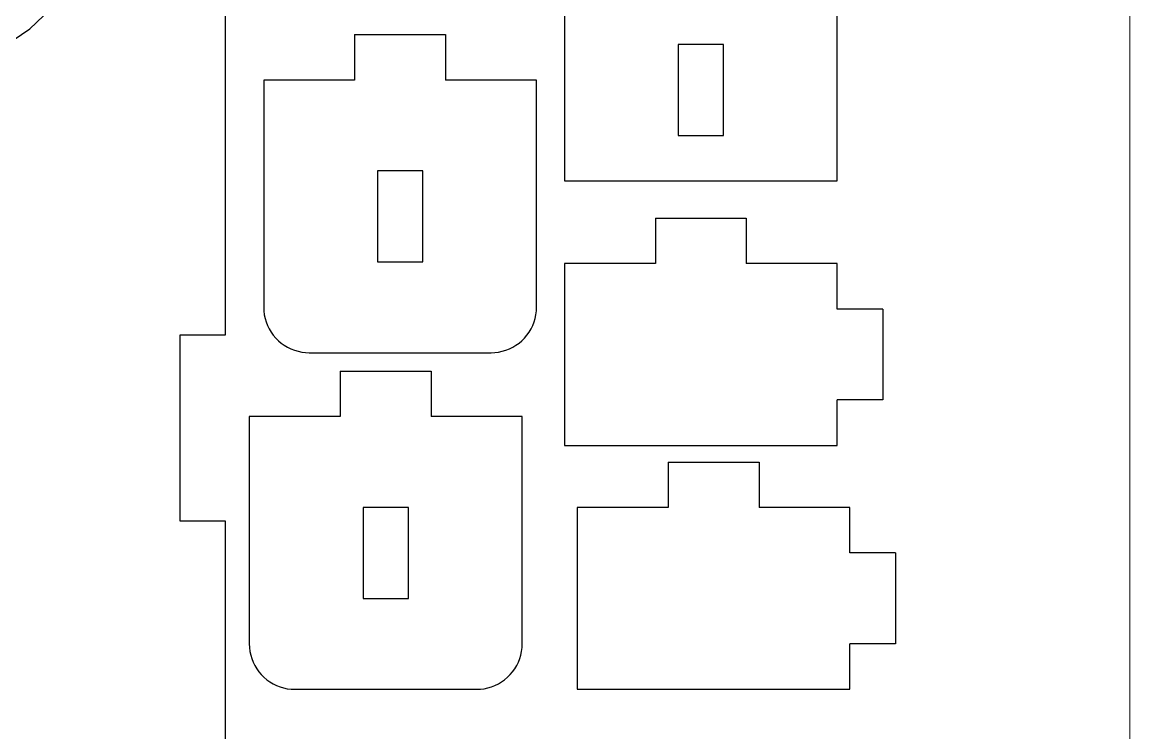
# Model space of a CAD drawing. Header units: millimetres. Extents: x -3928 to -434, y -548 to 1409.
# Drawn here: x -2850.2 to -2728.4, y 1166.9 to 1245.1 of the extents above; entities that cross this region are included whole.
import ezdxf

# ---------------------------------------------------------------- set-up
doc = ezdxf.new("R2010")
doc.units = ezdxf.units.MM
doc.header["$MEASUREMENT"] = 0
doc.layers.add('layer 1', color=7, linetype='Continuous')

msp = doc.modelspace()

# ---------------------------------------------------------------- linework, layer by layer
at = {"layer": 'layer 1', "color": 250, "lineweight": 9}
msp.add_lwpolyline([(-3928.424, 422.392), (-2728.424, 422.392), (-2728.424, 1322.392), (-3928.424, 1322.392), (-3928.424, 422.392)], close=True, dxfattribs=at)
at = {"layer": 'layer 1', "color": 1, "lineweight": 25}
for points in [[(-2790.5871, 1287.6829), (-2790.5871, 1287.6829), (-2790.5871, 1227.6828), (-2790.5871, 1227.6828)], [(-2760.5872, 1227.6828), (-2760.5872, 1227.6828), (-2760.5872, 1287.6829), (-2760.5872, 1287.6829)], [(-2827.8411, 1210.7549), (-2827.8411, 1210.7549), (-2827.8411, 1272.255), (-2827.8411, 1272.255)], [(-2813.6474, 1243.7798), (-2813.6474, 1243.7798), (-2803.6475, 1243.7798), (-2803.6475, 1243.7798)], [(-2813.6474, 1243.7798), (-2813.6474, 1243.7798), (-2813.6474, 1238.7799), (-2813.6474, 1238.7799)], [(-2803.6475, 1243.7798), (-2803.6475, 1243.7798), (-2803.6475, 1238.7799), (-2803.6475, 1238.7799)], [(-2778.0871, 1242.6829), (-2778.0871, 1242.6829), (-2778.0871, 1232.6827), (-2778.0871, 1232.6827)], [(-2773.0872, 1242.6829), (-2773.0872, 1242.6829), (-2778.0871, 1242.6829), (-2778.0871, 1242.6829)], [(-2773.0872, 1232.6827), (-2773.0872, 1232.6827), (-2773.0872, 1242.6829), (-2773.0872, 1242.6829)], [(-2823.6476, 1238.7799), (-2823.6476, 1238.7799), (-2823.6476, 1213.7799), (-2823.6476, 1213.7799)], [(-2813.6474, 1238.7799), (-2813.6474, 1238.7799), (-2823.6476, 1238.7799), (-2823.6476, 1238.7799)], [(-2793.6477, 1238.7799), (-2793.6477, 1238.7799), (-2803.6475, 1238.7799), (-2803.6475, 1238.7799)], [(-2793.6477, 1213.7799), (-2793.6477, 1213.7799), (-2793.6477, 1238.7799), (-2793.6477, 1238.7799)], [(-2778.0871, 1232.6827), (-2778.0871, 1232.6827), (-2773.0872, 1232.6827), (-2773.0872, 1232.6827)], [(-2811.1476, 1228.78), (-2811.1476, 1228.78), (-2811.1476, 1218.7798), (-2811.1476, 1218.7798)], [(-2806.1477, 1228.78), (-2806.1477, 1228.78), (-2811.1476, 1228.78), (-2811.1476, 1228.78)], [(-2806.1477, 1218.7798), (-2806.1477, 1218.7798), (-2806.1477, 1228.78), (-2806.1477, 1228.78)], [(-2790.5871, 1227.6828), (-2790.5871, 1227.6828), (-2760.5872, 1227.6828), (-2760.5872, 1227.6828)], [(-2780.5885, 1223.58), (-2780.5885, 1223.58), (-2780.5885, 1218.58), (-2780.5885, 1218.58)], [(-2780.5885, 1223.58), (-2780.5885, 1223.58), (-2770.5883, 1223.58), (-2770.5883, 1223.58)], [(-2770.5883, 1223.58), (-2770.5883, 1223.58), (-2770.5883, 1218.58), (-2770.5883, 1218.58)], [(-2811.1476, 1218.7798), (-2811.1476, 1218.7798), (-2806.1477, 1218.7798), (-2806.1477, 1218.7798)], [(-2790.5883, 1218.58), (-2790.5883, 1218.58), (-2790.5883, 1198.58), (-2790.5883, 1198.58)], [(-2780.5885, 1218.58), (-2780.5885, 1218.58), (-2790.5883, 1218.58), (-2790.5883, 1218.58)], [(-2760.5884, 1218.58), (-2760.5884, 1218.58), (-2770.5883, 1218.58), (-2770.5883, 1218.58)], [(-2760.5884, 1213.5801), (-2760.5884, 1213.5801), (-2760.5884, 1218.58), (-2760.5884, 1218.58)], [(-2755.5882, 1213.5801), (-2755.5882, 1213.5801), (-2760.5884, 1213.5801), (-2760.5884, 1213.5801)], [(-2755.5882, 1213.5801), (-2755.5882, 1213.5801), (-2755.5882, 1203.5799), (-2755.5882, 1203.5799)], [(-2832.8411, 1210.7549), (-2832.8411, 1210.7549), (-2827.8411, 1210.7549), (-2827.8411, 1210.7549)], [(-2832.8411, 1190.255), (-2832.8411, 1190.255), (-2832.8411, 1210.7549), (-2832.8411, 1210.7549)], [(-2818.6476, 1208.78), (-2818.6476, 1208.78), (-2798.6476, 1208.78), (-2798.6476, 1208.78)], [(-2815.2286, 1206.7418), (-2815.2286, 1206.7418), (-2805.2284, 1206.7418), (-2805.2284, 1206.7418)], [(-2815.2286, 1206.7418), (-2815.2286, 1206.7418), (-2815.2286, 1201.7418), (-2815.2286, 1201.7418)], [(-2805.2284, 1206.7418), (-2805.2284, 1206.7418), (-2805.2284, 1201.7418), (-2805.2284, 1201.7418)], [(-2755.5882, 1203.5799), (-2755.5882, 1203.5799), (-2760.5884, 1203.5799), (-2760.5884, 1203.5799)], [(-2760.5884, 1198.58), (-2760.5884, 1198.58), (-2760.5884, 1203.5799), (-2760.5884, 1203.5799)], [(-2825.2284, 1201.7418), (-2825.2284, 1201.7418), (-2825.2284, 1176.7419), (-2825.2284, 1176.7419)], [(-2815.2286, 1201.7418), (-2815.2286, 1201.7418), (-2825.2284, 1201.7418), (-2825.2284, 1201.7418)], [(-2795.2285, 1201.7418), (-2795.2285, 1201.7418), (-2805.2284, 1201.7418), (-2805.2284, 1201.7418)], [(-2795.2285, 1176.7419), (-2795.2285, 1176.7419), (-2795.2285, 1201.7418), (-2795.2285, 1201.7418)], [(-2790.5883, 1198.58), (-2790.5883, 1198.58), (-2760.5884, 1198.58), (-2760.5884, 1198.58)], [(-2779.1905, 1196.742), (-2779.1905, 1196.742), (-2779.1905, 1191.742), (-2779.1905, 1191.742)], [(-2779.1905, 1196.742), (-2779.1905, 1196.742), (-2769.1903, 1196.742), (-2769.1903, 1196.742)], [(-2769.1903, 1196.742), (-2769.1903, 1196.742), (-2769.1903, 1191.742), (-2769.1903, 1191.742)], [(-2812.7284, 1191.742), (-2812.7284, 1191.742), (-2812.7284, 1181.7418), (-2812.7284, 1181.7418)], [(-2807.7285, 1191.742), (-2807.7285, 1191.742), (-2812.7284, 1191.742), (-2812.7284, 1191.742)], [(-2807.7285, 1181.7418), (-2807.7285, 1181.7418), (-2807.7285, 1191.742), (-2807.7285, 1191.742)], [(-2789.1903, 1191.742), (-2789.1903, 1191.742), (-2789.1903, 1171.742), (-2789.1903, 1171.742)], [(-2779.1905, 1191.742), (-2779.1905, 1191.742), (-2789.1903, 1191.742), (-2789.1903, 1191.742)], [(-2759.1905, 1191.742), (-2759.1905, 1191.742), (-2769.1903, 1191.742), (-2769.1903, 1191.742)], [(-2759.1905, 1186.7421), (-2759.1905, 1186.7421), (-2759.1905, 1191.742), (-2759.1905, 1191.742)], [(-2827.8411, 1190.255), (-2827.8411, 1190.255), (-2832.8411, 1190.255), (-2832.8411, 1190.255)], [(-2827.8411, 1149.2551), (-2827.8411, 1149.2551), (-2827.8411, 1190.255), (-2827.8411, 1190.255)], [(-2754.1902, 1186.7421), (-2754.1902, 1186.7421), (-2759.1905, 1186.7421), (-2759.1905, 1186.7421)], [(-2754.1902, 1186.7421), (-2754.1902, 1186.7421), (-2754.1902, 1176.7419), (-2754.1902, 1176.7419)], [(-2812.7284, 1181.7418), (-2812.7284, 1181.7418), (-2807.7285, 1181.7418), (-2807.7285, 1181.7418)], [(-2754.1902, 1176.7419), (-2754.1902, 1176.7419), (-2759.1905, 1176.7419), (-2759.1905, 1176.7419)], [(-2759.1905, 1171.742), (-2759.1905, 1171.742), (-2759.1905, 1176.7419), (-2759.1905, 1176.7419)], [(-2820.2285, 1171.742), (-2820.2285, 1171.742), (-2800.2284, 1171.742), (-2800.2284, 1171.742)], [(-2789.1903, 1171.742), (-2789.1903, 1171.742), (-2759.1905, 1171.742), (-2759.1905, 1171.742)]]:
    msp.add_open_spline(points, degree=3, dxfattribs=at)
for points, knots in [([(-3032.8409, 1272.255), (-3032.8409, 1272.255), (-3030.7941, 1271.9999), (-3030.7941, 1271.9999), (-3030.7941, 1271.9999), (-3030.7941, 1271.9999), (-3029.0988, 1271.2827), (-3029.0988, 1271.2827), (-3029.0988, 1271.2827), (-3029.0988, 1271.2827), (-3027.6993, 1270.1708), (-3027.6993, 1270.1708), (-3027.6993, 1270.1708), (-3027.6993, 1270.1708), (-3026.0455, 1267.8964), (-3026.0455, 1267.8964), (-3026.0455, 1267.8964), (-3026.0455, 1267.8964), (-3024.7899, 1265.0608), (-3024.7899, 1265.0608), (-3024.7899, 1265.0608), (-3024.7899, 1265.0608), (-3023.5069, 1260.6881), (-3023.5069, 1260.6881), (-3023.5069, 1260.6881), (-3023.5069, 1260.6881), (-3022.4274, 1255.9383), (-3022.4274, 1255.9383), (-3022.4274, 1255.9383), (-3022.4274, 1255.9383), (-3021.3348, 1251.0792), (-3021.3348, 1251.0792), (-3021.3348, 1251.0792), (-3021.3348, 1251.0792), (-3019.765, 1245.3987), (-3019.765, 1245.3987), (-3019.765, 1245.3987), (-3019.765, 1245.3987), (-3017.7026, 1240.1367), (-3017.7026, 1240.1367), (-3017.7026, 1240.1367), (-3017.7026, 1240.1367), (-3014.9908, 1235.479), (-3014.9908, 1235.479), (-3014.9908, 1235.479), (-3014.9908, 1235.479), (-3011.5283, 1231.537), (-3011.5283, 1231.537), (-3011.5283, 1231.537), (-3011.5283, 1231.537), (-3007.2625, 1228.3613), (-3007.2625, 1228.3613), (-3007.2625, 1228.3613), (-3007.2625, 1228.3613), (-3002.5427, 1226.0912), (-3002.5427, 1226.0912), (-3002.5427, 1226.0912), (-3002.5427, 1226.0912), (-2997.124, 1224.4617), (-2997.124, 1224.4617), (-2997.124, 1224.4617), (-2997.124, 1224.4617), (-2991.0397, 1223.4231), (-2991.0397, 1223.4231), (-2991.0397, 1223.4231), (-2991.0397, 1223.4231), (-2984.3387, 1222.9095), (-2984.3387, 1222.9095), (-2984.3387, 1222.9095), (-2984.3387, 1222.9095), (-2977.0824, 1222.8453), (-2977.0824, 1222.8453), (-2977.0824, 1222.8453), (-2977.0824, 1222.8453), (-2969.3435, 1223.1522), (-2969.3435, 1223.1522), (-2969.3435, 1223.1522), (-2969.3435, 1223.1522), (-2956.399, 1224.1943), (-2956.399, 1224.1943), (-2956.399, 1224.1943), (-2956.399, 1224.1943), (-2942.7959, 1225.6774), (-2942.7959, 1225.6774), (-2942.7959, 1225.6774), (-2942.7959, 1225.6774), (-2928.8898, 1227.375), (-2928.8898, 1227.375), (-2928.8898, 1227.375), (-2928.8898, 1227.375), (-2918.2941, 1228.7183), (-2918.2941, 1228.7183), (-2918.2941, 1228.7183), (-2918.2941, 1228.7183), (-2907.8984, 1230.0617), (-2907.8984, 1230.0617), (-2907.8984, 1230.0617), (-2907.8984, 1230.0617), (-2897.8622, 1231.4002), (-2897.8622, 1231.4002), (-2897.8622, 1231.4002), (-2897.8622, 1231.4002), (-2888.3394, 1232.7566), (-2888.3394, 1232.7566), (-2888.3394, 1232.7566), (-2888.3394, 1232.7566), (-2879.4734, 1234.1797), (-2879.4734, 1234.1797), (-2879.4734, 1234.1797), (-2879.4734, 1234.1797), (-2871.5299, 1235.7079), (-2871.5299, 1235.7079), (-2871.5299, 1235.7079), (-2871.5299, 1235.7079), (-2864.4482, 1237.4436), (-2864.4482, 1237.4436), (-2864.4482, 1237.4436), (-2864.4482, 1237.4436), (-2858.3088, 1239.4678), (-2858.3088, 1239.4678), (-2858.3088, 1239.4678), (-2858.3088, 1239.4678), (-2853.159, 1241.8565), (-2853.159, 1241.8565), (-2853.159, 1241.8565), (-2853.159, 1241.8565), (-2849.3426, 1244.3944), (-2849.3426, 1244.3944), (-2849.3426, 1244.3944), (-2849.3426, 1244.3944), (-2846.3193, 1247.3069), (-2846.3193, 1247.3069), (-2846.3193, 1247.3069), (-2846.3193, 1247.3069), (-2844.0142, 1250.5877), (-2844.0142, 1250.5877), (-2844.0142, 1250.5877), (-2844.0142, 1250.5877), (-2842.3008, 1254.1924), (-2842.3008, 1254.1924), (-2842.3008, 1254.1924), (-2842.3008, 1254.1924), (-2840.9902, 1258.0264), (-2840.9902, 1258.0264), (-2840.9902, 1258.0264), (-2840.9902, 1258.0264), (-2840.0176, 1261.2857), (-2840.0176, 1261.2857), (-2840.0176, 1261.2857), (-2840.0176, 1261.2857), (-2838.9445, 1264.4671), (-2838.9445, 1264.4671), (-2838.9445, 1264.4671), (-2838.9445, 1264.4671), (-2837.5242, 1267.3997), (-2837.5242, 1267.3997), (-2837.5242, 1267.3997), (-2837.5242, 1267.3997), (-2836.0513, 1269.3072), (-2836.0513, 1269.3072), (-2836.0513, 1269.3072), (-2836.0513, 1269.3072), (-2834.0649, 1270.8418), (-2834.0649, 1270.8418), (-2834.0649, 1270.8418), (-2834.0649, 1270.8418), (-2832.3715, 1271.5946), (-2832.3715, 1271.5946), (-2832.3715, 1271.5946), (-2832.3715, 1271.5946), (-2830.3173, 1272.0814), (-2830.3173, 1272.0814), (-2830.3173, 1272.0814), (-2830.3173, 1272.0814), (-2827.8411, 1272.255), (-2827.8411, 1272.255)], [0, 0, 0, 0, 0.02222222, 0.02222222, 0.02222222, 0.02222222, 0.04444444, 0.04444444, 0.04444444, 0.04444444, 0.06666667, 0.06666667, 0.06666667, 0.06666667, 0.08888889, 0.08888889, 0.08888889, 0.08888889, 0.11111111, 0.11111111, 0.11111111, 0.11111111, 0.13333333, 0.13333333, 0.13333333, 0.13333333, 0.15555556, 0.15555556, 0.15555556, 0.15555556, 0.17777778, 0.17777778, 0.17777778, 0.17777778, 0.2, 0.2, 0.2, 0.2, 0.22222222, 0.22222222, 0.22222222, 0.22222222, 0.24444444, 0.24444444, 0.24444444, 0.24444444, 0.26666667, 0.26666667, 0.26666667, 0.26666667, 0.28888889, 0.28888889, 0.28888889, 0.28888889, 0.31111111, 0.31111111, 0.31111111, 0.31111111, 0.33333333, 0.33333333, 0.33333333, 0.33333333, 0.35555556, 0.35555556, 0.35555556, 0.35555556, 0.37777778, 0.37777778, 0.37777778, 0.37777778, 0.4, 0.4, 0.4, 0.4, 0.42222222, 0.42222222, 0.42222222, 0.42222222, 0.44444444, 0.44444444, 0.44444444, 0.44444444, 0.46666667, 0.46666667, 0.46666667, 0.46666667, 0.48888889, 0.48888889, 0.48888889, 0.48888889, 0.51111111, 0.51111111, 0.51111111, 0.51111111, 0.53333333, 0.53333333, 0.53333333, 0.53333333, 0.55555556, 0.55555556, 0.55555556, 0.55555556, 0.57777778, 0.57777778, 0.57777778, 0.57777778, 0.6, 0.6, 0.6, 0.6, 0.62222222, 0.62222222, 0.62222222, 0.62222222, 0.64444444, 0.64444444, 0.64444444, 0.64444444, 0.66666667, 0.66666667, 0.66666667, 0.66666667, 0.68888889, 0.68888889, 0.68888889, 0.68888889, 0.71111111, 0.71111111, 0.71111111, 0.71111111, 0.73333333, 0.73333333, 0.73333333, 0.73333333, 0.75555556, 0.75555556, 0.75555556, 0.75555556, 0.77777778, 0.77777778, 0.77777778, 0.77777778, 0.8, 0.8, 0.8, 0.8, 0.82222222, 0.82222222, 0.82222222, 0.82222222, 0.84444444, 0.84444444, 0.84444444, 0.84444444, 0.86666667, 0.86666667, 0.86666667, 0.86666667, 0.88888889, 0.88888889, 0.88888889, 0.88888889, 0.91111111, 0.91111111, 0.91111111, 0.91111111, 0.93333333, 0.93333333, 0.93333333, 0.93333333, 0.95555556, 0.95555556, 0.95555556, 0.95555556, 1, 1, 1, 1]), ([(-2823.6476, 1213.7799), (-2823.6476, 1213.7799), (-2823.6306, 1213.3672), (-2823.6306, 1213.3672), (-2823.6306, 1213.3672), (-2823.6306, 1213.3672), (-2823.5795, 1212.9569), (-2823.5795, 1212.9569), (-2823.5795, 1212.9569), (-2823.5795, 1212.9569), (-2823.4944, 1212.5526), (-2823.4944, 1212.5526), (-2823.4944, 1212.5526), (-2823.4944, 1212.5526), (-2823.3766, 1212.1564), (-2823.3766, 1212.1564), (-2823.3766, 1212.1564), (-2823.3766, 1212.1564), (-2823.2263, 1211.7715), (-2823.2263, 1211.7715), (-2823.2263, 1211.7715), (-2823.2263, 1211.7715), (-2823.045, 1211.4001), (-2823.045, 1211.4001), (-2823.045, 1211.4001), (-2823.045, 1211.4001), (-2822.8333, 1211.0452), (-2822.8333, 1211.0452), (-2822.8333, 1211.0452), (-2822.8333, 1211.0452), (-2822.5931, 1210.709), (-2822.5931, 1210.709), (-2822.5931, 1210.709), (-2822.5931, 1210.709), (-2822.326, 1210.3936), (-2822.326, 1210.3936), (-2822.326, 1210.3936), (-2822.326, 1210.3936), (-2822.0339, 1210.1011), (-2822.0339, 1210.1011), (-2822.0339, 1210.1011), (-2822.0339, 1210.1011), (-2821.7186, 1209.8341), (-2821.7186, 1209.8341), (-2821.7186, 1209.8341), (-2821.7186, 1209.8341), (-2821.3824, 1209.5942), (-2821.3824, 1209.5942), (-2821.3824, 1209.5942), (-2821.3824, 1209.5942), (-2821.0271, 1209.3825), (-2821.0271, 1209.3825), (-2821.0271, 1209.3825), (-2821.0271, 1209.3825), (-2820.656, 1209.2012), (-2820.656, 1209.2012), (-2820.656, 1209.2012), (-2820.656, 1209.2012), (-2820.2711, 1209.0509), (-2820.2711, 1209.0509), (-2820.2711, 1209.0509), (-2820.2711, 1209.0509), (-2819.8749, 1208.9327), (-2819.8749, 1208.9327), (-2819.8749, 1208.9327), (-2819.8749, 1208.9327), (-2819.4707, 1208.8481), (-2819.4707, 1208.8481), (-2819.4707, 1208.8481), (-2819.4707, 1208.8481), (-2819.0604, 1208.7969), (-2819.0604, 1208.7969), (-2819.0604, 1208.7969), (-2819.0604, 1208.7969), (-2818.6476, 1208.78), (-2818.6476, 1208.78)], [0, 0, 0, 0, 0.05, 0.05, 0.05, 0.05, 0.1, 0.1, 0.1, 0.1, 0.15, 0.15, 0.15, 0.15, 0.2, 0.2, 0.2, 0.2, 0.25, 0.25, 0.25, 0.25, 0.3, 0.3, 0.3, 0.3, 0.35, 0.35, 0.35, 0.35, 0.4, 0.4, 0.4, 0.4, 0.45, 0.45, 0.45, 0.45, 0.5, 0.5, 0.5, 0.5, 0.55, 0.55, 0.55, 0.55, 0.6, 0.6, 0.6, 0.6, 0.65, 0.65, 0.65, 0.65, 0.7, 0.7, 0.7, 0.7, 0.75, 0.75, 0.75, 0.75, 0.8, 0.8, 0.8, 0.8, 0.85, 0.85, 0.85, 0.85, 0.9, 0.9, 0.9, 0.9, 1, 1, 1, 1]), ([(-2798.6476, 1208.78), (-2798.6476, 1208.78), (-2798.2345, 1208.7969), (-2798.2345, 1208.7969), (-2798.2345, 1208.7969), (-2798.2345, 1208.7969), (-2797.8246, 1208.8481), (-2797.8246, 1208.8481), (-2797.8246, 1208.8481), (-2797.8246, 1208.8481), (-2797.4203, 1208.9327), (-2797.4203, 1208.9327), (-2797.4203, 1208.9327), (-2797.4203, 1208.9327), (-2797.0241, 1209.0509), (-2797.0241, 1209.0509), (-2797.0241, 1209.0509), (-2797.0241, 1209.0509), (-2796.6389, 1209.2012), (-2796.6389, 1209.2012), (-2796.6389, 1209.2012), (-2796.6389, 1209.2012), (-2796.2678, 1209.3825), (-2796.2678, 1209.3825), (-2796.2678, 1209.3825), (-2796.2678, 1209.3825), (-2795.9129, 1209.5942), (-2795.9129, 1209.5942), (-2795.9129, 1209.5942), (-2795.9129, 1209.5942), (-2795.5763, 1209.8341), (-2795.5763, 1209.8341), (-2795.5763, 1209.8341), (-2795.5763, 1209.8341), (-2795.2613, 1210.1011), (-2795.2613, 1210.1011), (-2795.2613, 1210.1011), (-2795.2613, 1210.1011), (-2794.9688, 1210.3936), (-2794.9688, 1210.3936), (-2794.9688, 1210.3936), (-2794.9688, 1210.3936), (-2794.7018, 1210.709), (-2794.7018, 1210.709), (-2794.7018, 1210.709), (-2794.7018, 1210.709), (-2794.4619, 1211.0452), (-2794.4619, 1211.0452), (-2794.4619, 1211.0452), (-2794.4619, 1211.0452), (-2794.2502, 1211.4001), (-2794.2502, 1211.4001), (-2794.2502, 1211.4001), (-2794.2502, 1211.4001), (-2794.0685, 1211.7715), (-2794.0685, 1211.7715), (-2794.0685, 1211.7715), (-2794.0685, 1211.7715), (-2793.9186, 1212.1564), (-2793.9186, 1212.1564), (-2793.9186, 1212.1564), (-2793.9186, 1212.1564), (-2793.8004, 1212.5526), (-2793.8004, 1212.5526), (-2793.8004, 1212.5526), (-2793.8004, 1212.5526), (-2793.7158, 1212.9569), (-2793.7158, 1212.9569), (-2793.7158, 1212.9569), (-2793.7158, 1212.9569), (-2793.6646, 1213.3672), (-2793.6646, 1213.3672), (-2793.6646, 1213.3672), (-2793.6646, 1213.3672), (-2793.6477, 1213.7799), (-2793.6477, 1213.7799)], [0, 0, 0, 0, 0.05, 0.05, 0.05, 0.05, 0.1, 0.1, 0.1, 0.1, 0.15, 0.15, 0.15, 0.15, 0.2, 0.2, 0.2, 0.2, 0.25, 0.25, 0.25, 0.25, 0.3, 0.3, 0.3, 0.3, 0.35, 0.35, 0.35, 0.35, 0.4, 0.4, 0.4, 0.4, 0.45, 0.45, 0.45, 0.45, 0.5, 0.5, 0.5, 0.5, 0.55, 0.55, 0.55, 0.55, 0.6, 0.6, 0.6, 0.6, 0.65, 0.65, 0.65, 0.65, 0.7, 0.7, 0.7, 0.7, 0.75, 0.75, 0.75, 0.75, 0.8, 0.8, 0.8, 0.8, 0.85, 0.85, 0.85, 0.85, 0.9, 0.9, 0.9, 0.9, 1, 1, 1, 1]), ([(-2825.2284, 1176.7419), (-2825.2284, 1176.7419), (-2825.2115, 1176.3291), (-2825.2115, 1176.3291), (-2825.2115, 1176.3291), (-2825.2115, 1176.3291), (-2825.1603, 1175.9189), (-2825.1603, 1175.9189), (-2825.1603, 1175.9189), (-2825.1603, 1175.9189), (-2825.0753, 1175.5146), (-2825.0753, 1175.5146), (-2825.0753, 1175.5146), (-2825.0753, 1175.5146), (-2824.9575, 1175.1184), (-2824.9575, 1175.1184), (-2824.9575, 1175.1184), (-2824.9575, 1175.1184), (-2824.8072, 1174.7335), (-2824.8072, 1174.7335), (-2824.8072, 1174.7335), (-2824.8072, 1174.7335), (-2824.6259, 1174.3621), (-2824.6259, 1174.3621), (-2824.6259, 1174.3621), (-2824.6259, 1174.3621), (-2824.4142, 1174.0072), (-2824.4142, 1174.0072), (-2824.4142, 1174.0072), (-2824.4142, 1174.0072), (-2824.1739, 1173.671), (-2824.1739, 1173.671), (-2824.1739, 1173.671), (-2824.1739, 1173.671), (-2823.9069, 1173.3556), (-2823.9069, 1173.3556), (-2823.9069, 1173.3556), (-2823.9069, 1173.3556), (-2823.6148, 1173.0631), (-2823.6148, 1173.0631), (-2823.6148, 1173.0631), (-2823.6148, 1173.0631), (-2823.2994, 1172.7961), (-2823.2994, 1172.7961), (-2823.2994, 1172.7961), (-2823.2994, 1172.7961), (-2822.9632, 1172.5562), (-2822.9632, 1172.5562), (-2822.9632, 1172.5562), (-2822.9632, 1172.5562), (-2822.6083, 1172.3445), (-2822.6083, 1172.3445), (-2822.6083, 1172.3445), (-2822.6083, 1172.3445), (-2822.2368, 1172.1632), (-2822.2368, 1172.1632), (-2822.2368, 1172.1632), (-2822.2368, 1172.1632), (-2821.852, 1172.0129), (-2821.852, 1172.0129), (-2821.852, 1172.0129), (-2821.852, 1172.0129), (-2821.4558, 1171.8947), (-2821.4558, 1171.8947), (-2821.4558, 1171.8947), (-2821.4558, 1171.8947), (-2821.0515, 1171.8101), (-2821.0515, 1171.8101), (-2821.0515, 1171.8101), (-2821.0515, 1171.8101), (-2820.6412, 1171.7589), (-2820.6412, 1171.7589), (-2820.6412, 1171.7589), (-2820.6412, 1171.7589), (-2820.2285, 1171.742), (-2820.2285, 1171.742)], [0, 0, 0, 0, 0.05, 0.05, 0.05, 0.05, 0.1, 0.1, 0.1, 0.1, 0.15, 0.15, 0.15, 0.15, 0.2, 0.2, 0.2, 0.2, 0.25, 0.25, 0.25, 0.25, 0.3, 0.3, 0.3, 0.3, 0.35, 0.35, 0.35, 0.35, 0.4, 0.4, 0.4, 0.4, 0.45, 0.45, 0.45, 0.45, 0.5, 0.5, 0.5, 0.5, 0.55, 0.55, 0.55, 0.55, 0.6, 0.6, 0.6, 0.6, 0.65, 0.65, 0.65, 0.65, 0.7, 0.7, 0.7, 0.7, 0.75, 0.75, 0.75, 0.75, 0.8, 0.8, 0.8, 0.8, 0.85, 0.85, 0.85, 0.85, 0.9, 0.9, 0.9, 0.9, 1, 1, 1, 1]), ([(-2800.2284, 1171.742), (-2800.2284, 1171.742), (-2799.8157, 1171.7589), (-2799.8157, 1171.7589), (-2799.8157, 1171.7589), (-2799.8157, 1171.7589), (-2799.4054, 1171.8101), (-2799.4054, 1171.8101), (-2799.4054, 1171.8101), (-2799.4054, 1171.8101), (-2799.0011, 1171.8947), (-2799.0011, 1171.8947), (-2799.0011, 1171.8947), (-2799.0011, 1171.8947), (-2798.605, 1172.0129), (-2798.605, 1172.0129), (-2798.605, 1172.0129), (-2798.605, 1172.0129), (-2798.2201, 1172.1632), (-2798.2201, 1172.1632), (-2798.2201, 1172.1632), (-2798.2201, 1172.1632), (-2797.8486, 1172.3445), (-2797.8486, 1172.3445), (-2797.8486, 1172.3445), (-2797.8486, 1172.3445), (-2797.4937, 1172.5562), (-2797.4937, 1172.5562), (-2797.4937, 1172.5562), (-2797.4937, 1172.5562), (-2797.1572, 1172.7961), (-2797.1572, 1172.7961), (-2797.1572, 1172.7961), (-2797.1572, 1172.7961), (-2796.8421, 1173.0631), (-2796.8421, 1173.0631), (-2796.8421, 1173.0631), (-2796.8421, 1173.0631), (-2796.5497, 1173.3556), (-2796.5497, 1173.3556), (-2796.5497, 1173.3556), (-2796.5497, 1173.3556), (-2796.2826, 1173.671), (-2796.2826, 1173.671), (-2796.2826, 1173.671), (-2796.2826, 1173.671), (-2796.0424, 1174.0072), (-2796.0424, 1174.0072), (-2796.0424, 1174.0072), (-2796.0424, 1174.0072), (-2795.8311, 1174.3621), (-2795.8311, 1174.3621), (-2795.8311, 1174.3621), (-2795.8311, 1174.3621), (-2795.6494, 1174.7335), (-2795.6494, 1174.7335), (-2795.6494, 1174.7335), (-2795.6494, 1174.7335), (-2795.4995, 1175.1184), (-2795.4995, 1175.1184), (-2795.4995, 1175.1184), (-2795.4995, 1175.1184), (-2795.3813, 1175.5146), (-2795.3813, 1175.5146), (-2795.3813, 1175.5146), (-2795.3813, 1175.5146), (-2795.2966, 1175.9189), (-2795.2966, 1175.9189), (-2795.2966, 1175.9189), (-2795.2966, 1175.9189), (-2795.2455, 1176.3291), (-2795.2455, 1176.3291), (-2795.2455, 1176.3291), (-2795.2455, 1176.3291), (-2795.2285, 1176.7419), (-2795.2285, 1176.7419)], [0, 0, 0, 0, 0.05, 0.05, 0.05, 0.05, 0.1, 0.1, 0.1, 0.1, 0.15, 0.15, 0.15, 0.15, 0.2, 0.2, 0.2, 0.2, 0.25, 0.25, 0.25, 0.25, 0.3, 0.3, 0.3, 0.3, 0.35, 0.35, 0.35, 0.35, 0.4, 0.4, 0.4, 0.4, 0.45, 0.45, 0.45, 0.45, 0.5, 0.5, 0.5, 0.5, 0.55, 0.55, 0.55, 0.55, 0.6, 0.6, 0.6, 0.6, 0.65, 0.65, 0.65, 0.65, 0.7, 0.7, 0.7, 0.7, 0.75, 0.75, 0.75, 0.75, 0.8, 0.8, 0.8, 0.8, 0.85, 0.85, 0.85, 0.85, 0.9, 0.9, 0.9, 0.9, 1, 1, 1, 1])]:
    msp.add_open_spline(points, degree=3, knots=knots, dxfattribs=at)

doc.saveas('drawing.dxf')
